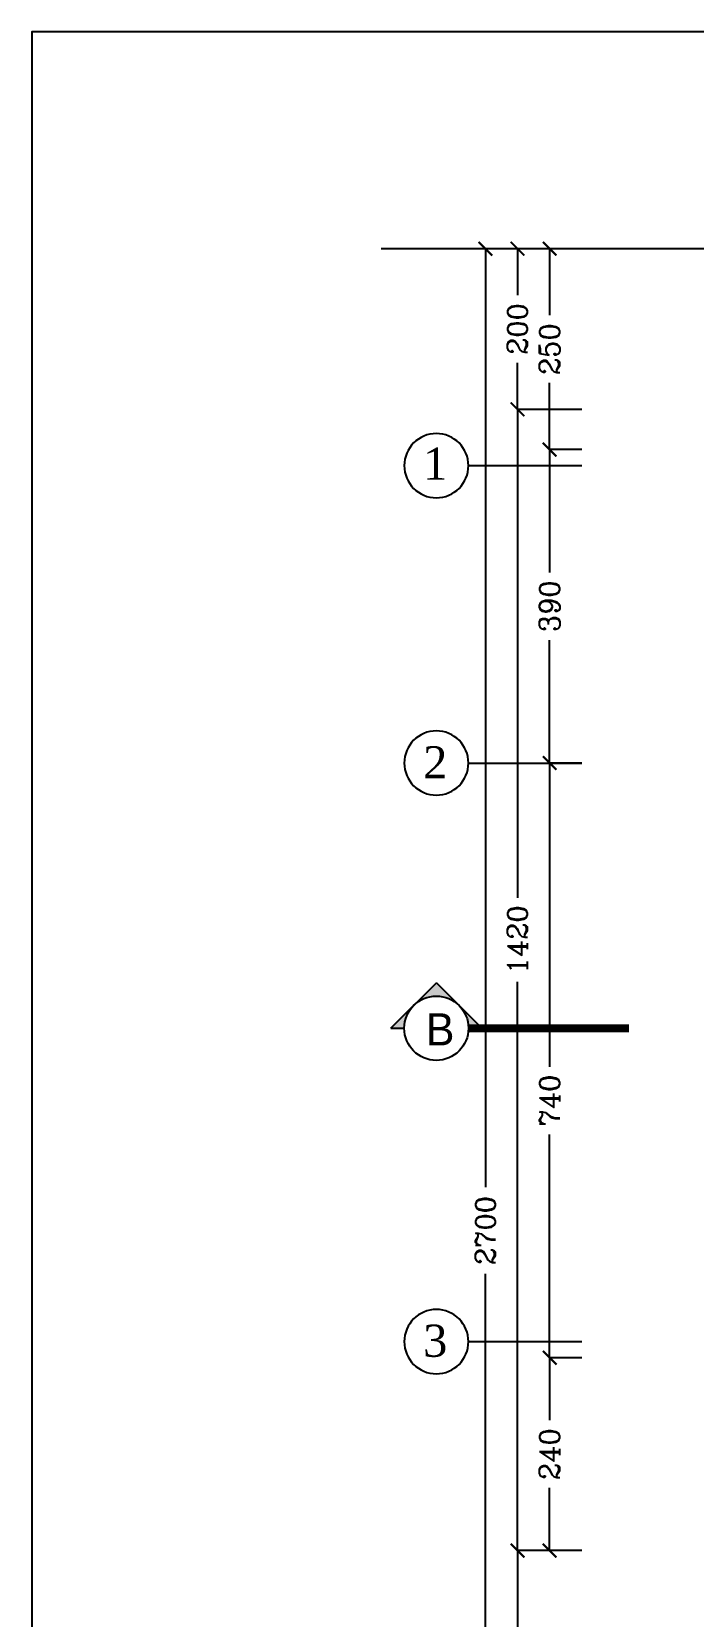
# Model space of a CAD drawing. Header units: millimetres. Extents: x 118878 to 201916, y 10986 to 20993.
# Drawn here: x 198916 to 199741, y 16490 to 18463 of the extents above; entities that cross this region are included whole.
import ezdxf
from ezdxf.enums import TextEntityAlignment as Align

# ---------------------------------------------------------------- set-up
doc = ezdxf.new("R2010")
doc.units = ezdxf.units.MM
doc.header["$LTSCALE"] = 100
doc.linetypes.add('DASHDOT', pattern=[1, 0.5, -0.25, 0, -0.25])
for name, color, linetype in [('2', 2, 'Continuous'), ('3', 3, 'Continuous'), ('7', 7, 'Continuous'), ('AX', 1, 'Continuous'), ('TOOLS', 1, 'Continuous')]:
    doc.layers.add(name, color=color, linetype=linetype)
doc.styles.add('2222', font='seguibli.ttf', dxfattribs={"height": 0.5})
doc.styles.add('ROMANC', font='ROMANC.SHX')
doc.styles.add('SANSSERIFBOLDOBLIQUE', font='romantic.ttf', dxfattribs={"height": 0.5})
doc.dimstyles.new('1', dxfattribs={"dimtxt": 25, "dimasz": 17, "dimexe": 0, "dimexo": 0, "dimgap": 10, "dimtad": 0, "dimdec": 0, "dimzin": 0, "dimdsep": 46, "dimtxsty": 'ROMANC', "dimblk": 'ARCHTICK', "dimcen": 0, "dimclrd": 1, "dimclre": 1, "dimclrt": 3, "dimadec": 0, "dimazin": 0, "dimtfac": 1, "dimtdec": 0, "dimtofl": 0, "dimtmove": 2, "dimatfit": 3, "dimldrblk": 'ARCHTICK', "dimfxl": 1, "dimtolj": 1, "dimtzin": 0, "dimarcsym": 0})

# ---------------------------------------------------------------- blocks, each defined once
blk = doc.blocks.new('C1')
at = {"layer": 'AX'}
blk.add_line((0, 100), (0, 0), dxfattribs=at)
blk.add_circle((0, 128.35), 28.35, dxfattribs=at)
blk = doc.blocks.new('_ArchTick')
at = {"color": 0, "linetype": 'ByBlock', "const_width": 0.15}
blk.add_lwpolyline([(-0.5, -0.5), (0.5, 0.5)], dxfattribs=at)
blk = doc.blocks.new('*D257')
at = {"layer": 'AX', "color": 1, "linetype": 'Continuous', "lineweight": -2, "transparency": 16777216}
for p, q in [((-180, -390), (-220, -390)), ((-220, -390), (-220, -767.9)), ((-220, -1130), (-220, -852.1)), ((-180, -1130), (-220, -1130))]:
    blk.add_line(p, q, dxfattribs=at)
at = {"layer": 'Defpoints', "color": 0, "transparency": 16777216}
for p in [(-220, -390), (-180, -390), (-180, -1130)]:
    blk.add_point(p, dxfattribs=at)
at = {"layer": 'AX', "color": 1, "lineweight": -2, "transparency": 16777216, "xscale": 17, "yscale": 17, "zscale": 17}
for p, rotation in [((-220, -390), 90), ((-220, -1130), 270)]:
    blk.add_blockref('_ArchTick', p, dxfattribs=dict(at, rotation=rotation))
at = {"layer": 'AX', "color": 3, "transparency": 16777216, "insert": (-220, -810), "char_height": 25, "attachment_point": 5, "rotation": 90, "style": 'ROMANC'}
blk.add_mtext('\\A1;740', dxfattribs=at)
blk = doc.blocks.new('*D258')
at = {"layer": 'AX', "color": 1, "linetype": 'Continuous', "lineweight": -2, "transparency": 16777216}
for p, q in [((-180, 0), (-220, 0)), ((-220, 0), (-220, -152.9)), ((-220, -390), (-220, -237.1)), ((-180, -390), (-220, -390))]:
    blk.add_line(p, q, dxfattribs=at)
at = {"layer": 'Defpoints', "color": 0, "transparency": 16777216}
for p in [(-180, 0), (-220, 0), (-180, -390)]:
    blk.add_point(p, dxfattribs=at)
at = {"layer": 'AX', "color": 1, "lineweight": -2, "transparency": 16777216, "xscale": 17, "yscale": 17, "zscale": 17}
for p, rotation in [((-220, 0), 90), ((-220, -390), 270)]:
    blk.add_blockref('_ArchTick', p, dxfattribs=dict(at, rotation=rotation))
at = {"layer": 'AX', "color": 3, "transparency": 16777216, "insert": (-220, -195), "char_height": 25, "attachment_point": 5, "rotation": 90, "style": 'ROMANC'}
blk.add_mtext('\\A1;390', dxfattribs=at)
blk = doc.blocks.new('*D259')
at = {"layer": 'AX', "color": 1, "linetype": 'Continuous', "lineweight": -2, "transparency": 16777216}
for p, q in [((-180, 50), (-260, 50)), ((-260, 50), (-260, -557.7)), ((-260, -1370), (-260, -662.3)), ((-180, -1370), (-260, -1370))]:
    blk.add_line(p, q, dxfattribs=at)
at = {"layer": 'Defpoints', "color": 0, "transparency": 16777216}
for p in [(-180, 50), (-260, -1370), (-180, -1370)]:
    blk.add_point(p, dxfattribs=at)
at = {"layer": 'AX', "color": 1, "lineweight": -2, "transparency": 16777216, "xscale": 17, "yscale": 17, "zscale": 17}
for p, rotation in [((-260, 50), 90), ((-260, -1370), 270)]:
    blk.add_blockref('_ArchTick', p, dxfattribs=dict(at, rotation=rotation))
at = {"layer": 'AX', "color": 3, "transparency": 16777216, "insert": (-260, -610), "char_height": 25, "attachment_point": 5, "rotation": 90, "style": 'ROMANC'}
blk.add_mtext('\\A1;1420', dxfattribs=at)
blk = doc.blocks.new('*D260')
at = {"layer": 'AX', "color": 1, "linetype": 'Continuous', "lineweight": -2, "transparency": 16777216}
for p, q in [((-180, 250), (-260, 250)), ((-260, 250), (-260, 192.1)), ((-260, 50), (-260, 107.9)), ((-180, 50), (-260, 50))]:
    blk.add_line(p, q, dxfattribs=at)
at = {"layer": 'Defpoints', "color": 0, "transparency": 16777216}
for p in [(-260, 250), (-180, 250), (-180, 50)]:
    blk.add_point(p, dxfattribs=at)
at = {"layer": 'AX', "color": 1, "lineweight": -2, "transparency": 16777216, "xscale": 17, "yscale": 17, "zscale": 17}
for p, rotation in [((-260, 250), 90), ((-260, 50), 270)]:
    blk.add_blockref('_ArchTick', p, dxfattribs=dict(at, rotation=rotation))
at = {"layer": 'AX', "color": 3, "transparency": 16777216, "insert": (-260, 150), "char_height": 25, "attachment_point": 5, "rotation": 90, "style": 'ROMANC'}
blk.add_mtext('\\A1;200', dxfattribs=at)
blk = doc.blocks.new('*D261')
at = {"layer": 'AX', "color": 1, "linetype": 'Continuous', "lineweight": -2, "transparency": 16777216}
for p, q in [((-180, -1370), (-260, -1370)), ((-260, -1370), (-260, -1857.7)), ((-260, -2450), (-260, -1962.3)), ((-180, -2450), (-260, -2450))]:
    blk.add_line(p, q, dxfattribs=at)
at = {"layer": 'Defpoints', "color": 0, "transparency": 16777216}
for p in [(-180, -1370), (-260, -2450), (-180, -2450)]:
    blk.add_point(p, dxfattribs=at)
at = {"layer": 'AX', "color": 1, "lineweight": -2, "transparency": 16777216, "xscale": 17, "yscale": 17, "zscale": 17}
for p, rotation in [((-260, -1370), 90), ((-260, -2450), 270)]:
    blk.add_blockref('_ArchTick', p, dxfattribs=dict(at, rotation=rotation))
at = {"layer": 'AX', "color": 3, "transparency": 16777216, "insert": (-260, -1910), "char_height": 25, "attachment_point": 5, "rotation": 90, "style": 'ROMANC'}
blk.add_mtext('\\A1;1080', dxfattribs=at)
blk = doc.blocks.new('*D264')
at = {"layer": 'AX', "color": 1, "linetype": 'Continuous', "lineweight": -2, "transparency": 16777216}
for p, q in [((-180, 250), (-300, 250)), ((-300, 250), (-300, -917.6)), ((-300, -2450), (-300, -1025.7)), ((-180, -2450), (-300, -2450))]:
    blk.add_line(p, q, dxfattribs=at)
at = {"layer": 'Defpoints', "color": 0, "transparency": 16777216}
for p in [(-180, 250), (-300, -2450), (-180, -2450)]:
    blk.add_point(p, dxfattribs=at)
at = {"layer": 'AX', "color": 1, "lineweight": -2, "transparency": 16777216, "xscale": 17, "yscale": 17, "zscale": 17}
for p, rotation in [((-300, 250), 90), ((-300, -2450), 270)]:
    blk.add_blockref('_ArchTick', p, dxfattribs=dict(at, rotation=rotation))
at = {"layer": 'AX', "color": 3, "transparency": 16777216, "insert": (-300, -971.7), "char_height": 25, "attachment_point": 5, "rotation": 90, "style": 'ROMANC'}
blk.add_mtext('\\A1;2700', dxfattribs=at)
blk = doc.blocks.new('*D265')
at = {"layer": 'AX', "color": 1, "linetype": 'Continuous', "lineweight": -2, "transparency": 16777216}
for p, q in [((-180, -1130), (-220, -1130)), ((-220, -1130), (-220, -1207.9)), ((-220, -1370), (-220, -1292.1)), ((-180, -1370), (-220, -1370))]:
    blk.add_line(p, q, dxfattribs=at)
at = {"layer": 'Defpoints', "color": 0, "transparency": 16777216}
for p in [(-180, -1130), (-220, -1370), (-180, -1370)]:
    blk.add_point(p, dxfattribs=at)
at = {"layer": 'AX', "color": 1, "lineweight": -2, "transparency": 16777216, "xscale": 17, "yscale": 17, "zscale": 17}
for p, rotation in [((-220, -1130), 90), ((-220, -1370), 270)]:
    blk.add_blockref('_ArchTick', p, dxfattribs=dict(at, rotation=rotation))
at = {"layer": 'AX', "color": 3, "transparency": 16777216, "insert": (-220, -1250), "char_height": 25, "attachment_point": 5, "rotation": 90, "style": 'ROMANC'}
blk.add_mtext('\\A1;240', dxfattribs=at)
blk = doc.blocks.new('*D266')
at = {"layer": 'AX', "color": 1, "linetype": 'Continuous', "lineweight": -2, "transparency": 16777216}
for p, q in [((-180, 250), (-220, 250)), ((-220, 250), (-220, 167.1)), ((-220, 0), (-220, 82.9)), ((-180, 0), (-220, 0))]:
    blk.add_line(p, q, dxfattribs=at)
at = {"layer": 'Defpoints', "color": 0, "transparency": 16777216}
for p in [(-220, 250), (-180, 250), (-180, 0)]:
    blk.add_point(p, dxfattribs=at)
at = {"layer": 'AX', "color": 1, "lineweight": -2, "transparency": 16777216, "xscale": 17, "yscale": 17, "zscale": 17}
for p, rotation in [((-220, 250), 90), ((-220, 0), 270)]:
    blk.add_blockref('_ArchTick', p, dxfattribs=dict(at, rotation=rotation))
at = {"layer": 'AX', "color": 3, "transparency": 16777216, "insert": (-220, 125), "char_height": 25, "attachment_point": 5, "rotation": 90, "style": 'ROMANC'}
blk.add_mtext('\\A1;250', dxfattribs=at)
blk = doc.blocks.new('SEC-SSS1')
at = {"layer": 'TOOLS'}
h = blk.add_hatch(color=3, dxfattribs=at)
h.dxf.hatch_style = 1
h.paths.add_polyline_path([(56.6, -56.6), (28.3, -28.3, -0.198912), (40, -56.6, -0.198912), (28.3, -84.9)])
h.paths.add_polyline_path([(28.3, -84.9, -0.198912), (0, -96.6), (0, -113.1)])
h.paths.add_polyline_path([(0, 0), (0, -16.6, -0.198912), (28.3, -28.3)])
at = {"layer": 'TOOLS', "color": 3}
for p, q in [((0, 0), (0, -16.6)), ((0, 0), (56.6, -56.6)), ((0, -113.1), (56.6, -56.6))]:
    blk.add_line(p, q, dxfattribs=at)
at = {"layer": 'TOOLS', "color": 3, "linetype": 'DASHDOT', "const_width": 10}
blk.add_lwpolyline([(0, -96.6), (0, -296.6)], dxfattribs=at)
at = {"layer": 'TOOLS', "color": 3}
blk.add_circle((0, -56.6), 40, dxfattribs=at)
blk = doc.blocks.new('SEC-S-N-1')
at = {"layer": '3', "rotation": 90.00000000000001}
blk.add_blockref('SEC-SSS1', (-417.7, -970), dxfattribs=at)
at = {"layer": 'TOOLS', "style": '2222'}
blk.add_text('B', height=40, dxfattribs=at).set_placement((-356.4, -971.4), align=Align.MIDDLE)
blk = doc.blocks.new('AX-01roof')
at = {"layer": 'AX', "extrusion": (0, 0, -1), "xscale": 1.41093474426815, "yscale": 1.41093474426815, "zscale": -1.41093474426815, "rotation": 270}
for p in [(180, -20), (180, -390), (180, -1110)]:
    blk.add_blockref('C1', p, dxfattribs=at)
at = {"layer": 'AX', "color": 3, "style": 'SANSSERIFBOLDOBLIQUE'}
for s, p in [('1', (-362.5, -17.3)), ('2', (-362.5, -388.9)), ('3', (-362.5, -1108.9))]:
    blk.add_text(s, height=40, dxfattribs=at).set_placement(p, align=Align.MIDDLE)
at = {"layer": 'AX'}
for base, p1, p2, picture, middle in [((-300, -2450), (-180, 250), (-180, -2450), '*D264', (-300, -971.7)), ((-260, -1370), (-180, 50), (-180, -1370), '*D259', (-260, -610)), ((-220, -390), (-180, -1130), (-180, -390), '*D257', (-220, -810))]:
    dim = blk.add_linear_dim(base=base, p1=p1, p2=p2, angle=90, dimstyle='1', override={"dimfxl": 0}, dxfattribs=at)
    dim.commit()
    dim.dimension.update_dxf_attribs({"geometry": picture, "text_midpoint": middle, "dimtype": 160})
for base, p1, p2, picture, middle in [((-260, 250), (-180, 50), (-180, 250), '*D260', (-260, 150)), ((-220, 250), (-180, 0), (-180, 250), '*D266', (-220, 125)), ((-220, 0), (-180, -390), (-180, 0), '*D258', (-220, -195)), ((-220, -1370), (-180, -1130), (-180, -1370), '*D265', (-220, -1250)), ((-260, -2450), (-180, -1370), (-180, -2450), '*D261', (-260, -1910))]:
    dim = blk.add_linear_dim(base=base, p1=p1, p2=p2, angle=90, dimstyle='1', override={"dimfxl": 0}, dxfattribs=at)
    dim.commit()
    dim.dimension.update_dxf_attribs({"geometry": picture, "text_midpoint": middle})

msp = doc.modelspace()

# ---------------------------------------------------------------- linework, layer by layer
at = {"layer": '3'}
msp.add_lwpolyline([(198916, 15463), (201916, 15463), (201916, 18463), (198916, 18463)], close=True, dxfattribs=at)
at = {"layer": '7'}
msp.add_lwpolyline([(201481, 17593), (201181, 17593), (201181, 15493), (199781, 15493), (199781, 18193), (199351, 18193)], dxfattribs=at)

# ---------------------------------------------------------------- block references
at = {"layer": '2'}
msp.add_blockref('AX-01roof', (199781, 17943), dxfattribs=at)
at = {"layer": '3'}
msp.add_blockref('SEC-S-N-1', (199781, 18193), dxfattribs=at)

doc.saveas('drawing.dxf')
